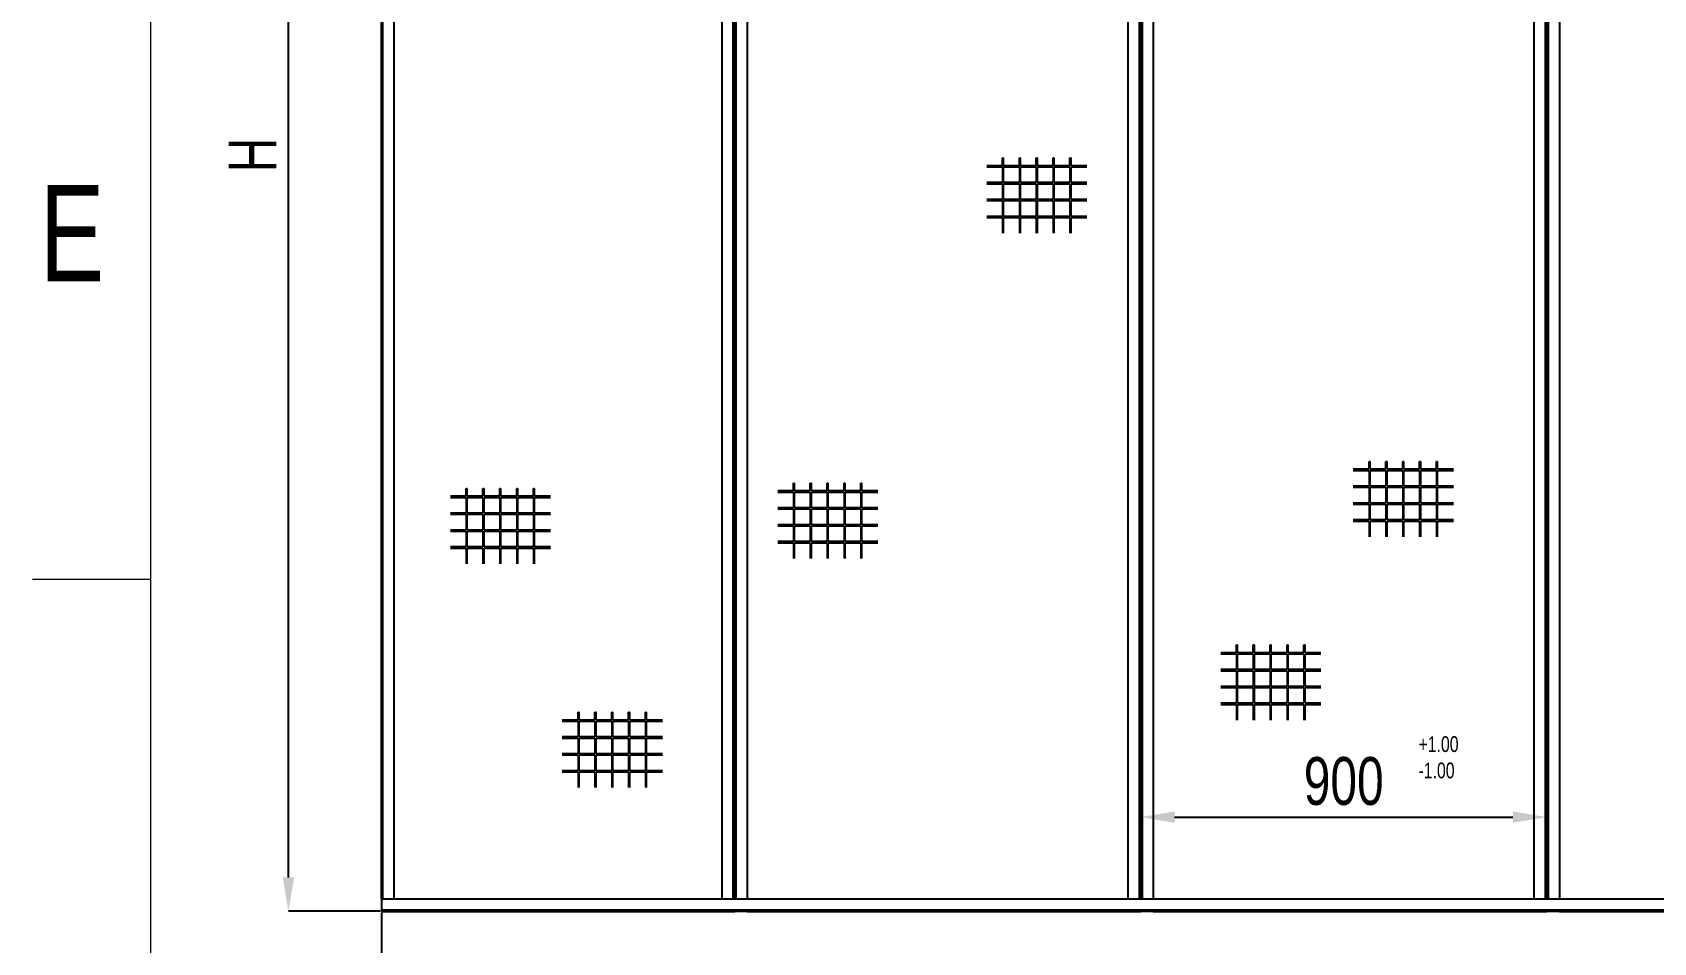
# Model space of a CAD drawing. Header units: millimetres. Extents: x -2042 to 12482, y -7966 to 2297.
# Drawn here: x -2042 to 1551, y -1891 to 125 of the extents above; entities that cross this region are included whole.
import ezdxf

# ---------------------------------------------------------------- set-up
doc = ezdxf.new("R2010")
doc.units = ezdxf.units.MM
doc.styles.add('SLDTEXTSTYLE0', font='TXT', dxfattribs={"width": 0.75})
doc.dimstyles.new('SLDDIMSTYLE0', dxfattribs={"dimscale": 50, "dimtxt": 2.116667, "dimasz": 1.5, "dimexe": 0, "dimexo": 0.0625, "dimgap": 0.529167, "dimtad": 1, "dimdec": 1, "dimrnd": 1e-09, "dimzin": 12, "dimdsep": 46, "dimtxsty": 'SLDTEXTSTYLE0', "dimcen": 0.09, "dimadec": 0, "dimazin": 3, "dimtfac": 1, "dimtdec": 1, "dimtofl": 0, "dimtmove": 0, "dimatfit": 3, "dimfxl": 1, "dimfrac": 2, "dimtolj": 1, "dimtzin": 12, "dimarcsym": 0})

# ---------------------------------------------------------------- blocks, each defined once
blk = doc.blocks.new('*D4')
at = {"color": 0, "lineweight": -2, "transparency": 16777216}
for p, q in [((414.6, -1755.6), (414.6, -1613.2)), ((489.6, -1613.2), (1239.6, -1613.2)), ((1314.6, -1728.3), (1314.6, -1613.2))]:
    blk.add_line(p, q, dxfattribs=at)
at = {"color": 0, "transparency": 16777216}
for points in [[(489.6, -1600.7), (489.6, -1625.7), (414.6, -1613.2)], [(1239.6, -1600.7), (1239.6, -1625.7), (1314.6, -1613.2)]]:
    blk.add_solid(points, dxfattribs=at)
at = {"layer": 'Defpoints', "color": 0, "transparency": 16777216}
for p in [(1314.6, -1613.2), (414.6, -1758.7), (1314.6, -1731.5)]:
    blk.add_point(p, dxfattribs=at)
at = {"color": 0, "transparency": 16777216, "insert": (864.6, -1533.9), "char_height": 105.83, "attachment_point": 5, "style": 'SLDTEXTSTYLE0'}
blk.add_mtext('\\A1;900', dxfattribs=at)
blk = doc.blocks.new('*D5')
at = {"color": 0, "lineweight": -2, "transparency": 16777216}
for p, q in [((-1270.9, 1528.4), (-1474.3, 1528.4)), ((-1474.3, -1746.9), (-1474.3, 1453.4)), ((-1270.9, -1821.9), (-1474.3, -1821.9))]:
    blk.add_line(p, q, dxfattribs=at)
at = {"color": 0, "transparency": 16777216}
for points in [[(-1486.8, 1453.4), (-1461.8, 1453.4), (-1474.3, 1528.4)], [(-1486.8, -1746.9), (-1461.8, -1746.9), (-1474.3, -1821.9)]]:
    blk.add_solid(points, dxfattribs=at)
at = {"layer": 'Defpoints', "color": 0, "transparency": 16777216}
for p in [(-1474.3, 1528.4), (-1267.8, 1528.4), (-1267.8, -1821.9)]:
    blk.add_point(p, dxfattribs=at)
at = {"color": 0, "transparency": 16777216, "insert": (-1553.7, -146.7), "char_height": 105.83, "attachment_point": 5, "rotation": 90, "style": 'SLDTEXTSTYLE0'}
blk.add_mtext('\\A1;H', dxfattribs=at)
blk = doc.blocks.new('*D6')
at = {"color": 0, "lineweight": -2, "transparency": 16777216}
for p, q in [((-1267.8, -1825), (-1267.8, -2069.7)), ((4014.6, -1825), (4014.6, -2069.7)), ((-1192.8, -2069.7), (3939.6, -2069.7))]:
    blk.add_line(p, q, dxfattribs=at)
at = {"color": 0, "transparency": 16777216}
for points in [[(-1192.8, -2057.2), (-1192.8, -2082.2), (-1267.8, -2069.7)], [(3939.6, -2057.2), (3939.6, -2082.2), (4014.6, -2069.7)]]:
    blk.add_solid(points, dxfattribs=at)
at = {"layer": 'Defpoints', "color": 0, "transparency": 16777216}
for p in [(-1267.8, -1821.9), (4014.6, -1821.9), (4014.6, -2069.7)]:
    blk.add_point(p, dxfattribs=at)
at = {"color": 0, "transparency": 16777216, "insert": (1373.4, -1990.3), "char_height": 105.83, "attachment_point": 5, "style": 'SLDTEXTSTYLE0'}
blk.add_mtext('\\A1;L', dxfattribs=at)

msp = doc.modelspace()

# ---------------------------------------------------------------- linework, layer by layer
at = {"color": 7, "linetype": 'Continuous', "lineweight": 18}
for p, q in [((-1779.08, -7683.5), (-1779.08, 2010.29)), ((-1779.08, -1086.82), (-2041.55, -1086.82))]:
    msp.add_line(p, q, dxfattribs=at)
at = {"linetype": 'Continuous'}
for p, q in [((-1267.76, -1794.01), (-1267.76, 1528.42)), ((-1264.77, -1794.01), (-1264.77, 1500.51)), ((-1239.85, -1794.01), (-1239.85, 1500.51)), ((-513.27, -1794.01), (-513.27, 1500.51)), ((-488.35, -1794.01), (-488.35, 1500.51)), ((-485.36, -1794.01), (-485.36, 1500.51)), ((-482.37, 1500.51), (-482.37, -1794.01)), ((-457.46, 1500.51), (-457.46, -1794.01)), ((386.73, -1794.01), (386.73, 1500.51)), ((411.65, -1794.01), (411.65, 1500.51)), ((414.63, 1500.51), (414.63, -1794.01)), ((417.63, 1500.51), (417.63, -1794.01)), ((442.54, 1500.51), (442.54, -1794.01)), ((1286.73, -1794.01), (1286.73, 1500.51)), ((1311.64, -1794.01), (1311.64, 1500.51)), ((1314.63, 1500.51), (1314.63, -1794.01)), ((1317.63, 1500.51), (1317.63, -1794.01)), ((1342.54, 1500.51), (1342.54, -1794.01)), ((108.38, -170.41), (73.5, -170.41)), ((73.5, -172.91), (108.38, -172.91)), ((108.38, -170.41), (108.38, -152.97)), ((108.38, -152.97), (110.87, -152.97)), ((108.38, -172.91), (108.38, -207.79)), ((110.87, -170.41), (110.87, -152.97)), ((145.76, -170.41), (110.87, -170.41)), ((110.87, -207.79), (110.87, -172.91)), ((110.87, -172.91), (145.76, -172.91)), ((145.76, -170.41), (145.76, -152.97)), ((145.76, -152.97), (148.25, -152.97)), ((145.76, -172.91), (145.76, -207.79)), ((148.25, -170.41), (148.25, -152.97)), ((183.13, -170.41), (148.25, -170.41)), ((148.25, -207.79), (148.25, -172.91)), ((148.25, -172.91), (183.13, -172.91)), ((183.13, -170.41), (183.13, -152.97)), ((183.13, -152.97), (185.62, -152.97)), ((183.13, -172.91), (183.13, -207.79)), ((185.62, -170.41), (185.62, -152.97)), ((220.51, -170.41), (185.62, -170.41)), ((185.62, -207.79), (185.62, -172.91)), ((185.62, -172.91), (220.51, -172.91)), ((220.51, -170.41), (220.51, -152.97)), ((220.51, -152.97), (223, -152.97)), ((220.51, -172.91), (220.51, -207.79)), ((223, -170.41), (223, -152.97)), ((257.88, -170.41), (223, -170.41)), ((223, -207.79), (223, -172.91)), ((223, -172.91), (257.88, -172.91)), ((257.88, -170.41), (257.88, -152.97)), ((257.88, -152.97), (260.37, -152.97)), ((257.88, -172.91), (257.88, -207.79)), ((260.37, -170.41), (260.37, -152.97)), ((295.26, -170.41), (260.37, -170.41)), ((260.37, -207.79), (260.37, -172.91)), ((260.37, -172.91), (295.26, -172.91)), ((108.38, -207.79), (73.5, -207.79)), ((73.5, -210.28), (108.38, -210.28)), ((108.38, -210.28), (108.38, -245.16)), ((145.76, -207.79), (110.87, -207.79)), ((110.87, -245.16), (110.87, -210.28)), ((110.87, -210.28), (145.76, -210.28)), ((145.76, -210.28), (145.76, -245.16)), ((183.13, -207.79), (148.25, -207.79)), ((148.25, -245.16), (148.25, -210.28)), ((148.25, -210.28), (183.13, -210.28)), ((183.13, -210.28), (183.13, -245.16)), ((220.51, -207.79), (185.62, -207.79)), ((185.62, -245.16), (185.62, -210.28)), ((185.62, -210.28), (220.51, -210.28)), ((220.51, -210.28), (220.51, -245.16)), ((257.88, -207.79), (223, -207.79)), ((223, -245.16), (223, -210.28)), ((223, -210.28), (257.88, -210.28)), ((257.88, -210.28), (257.88, -245.16)), ((295.26, -207.79), (260.37, -207.79)), ((260.37, -245.16), (260.37, -210.28)), ((260.37, -210.28), (295.26, -210.28)), ((108.38, -245.16), (73.5, -245.16)), ((73.5, -247.66), (108.38, -247.66)), ((108.38, -247.66), (108.38, -282.54)), ((145.76, -245.16), (110.87, -245.16)), ((110.87, -282.54), (110.87, -247.66)), ((110.87, -247.66), (145.76, -247.66)), ((145.76, -247.66), (145.76, -282.54)), ((183.13, -245.16), (148.25, -245.16)), ((148.25, -282.54), (148.25, -247.66)), ((148.25, -247.66), (183.13, -247.66)), ((183.13, -247.66), (183.13, -282.54)), ((220.51, -245.16), (185.62, -245.16)), ((185.62, -282.54), (185.62, -247.66)), ((185.62, -247.66), (220.51, -247.66)), ((220.51, -247.66), (220.51, -282.54)), ((257.88, -245.16), (223, -245.16)), ((223, -282.54), (223, -247.66)), ((223, -247.66), (257.88, -247.66)), ((257.88, -247.66), (257.88, -282.54)), ((295.26, -245.16), (260.37, -245.16)), ((260.37, -282.54), (260.37, -247.66)), ((260.37, -247.66), (295.26, -247.66)), ((108.38, -282.54), (73.5, -282.54)), ((73.5, -285.03), (108.38, -285.03)), ((108.38, -285.03), (108.38, -319.92)), ((145.76, -282.54), (110.87, -282.54)), ((110.87, -319.92), (110.87, -285.03)), ((110.87, -285.03), (145.76, -285.03)), ((145.76, -285.03), (145.76, -319.92)), ((183.13, -282.54), (148.25, -282.54)), ((148.25, -319.92), (148.25, -285.03)), ((148.25, -285.03), (183.13, -285.03)), ((183.13, -285.03), (183.13, -319.92)), ((220.51, -282.54), (185.62, -282.54)), ((185.62, -319.92), (185.62, -285.03)), ((185.62, -285.03), (220.51, -285.03)), ((220.51, -285.03), (220.51, -319.92)), ((257.88, -282.54), (223, -282.54)), ((223, -319.92), (223, -285.03)), ((223, -285.03), (257.88, -285.03)), ((257.88, -285.03), (257.88, -319.92)), ((295.26, -282.54), (260.37, -282.54)), ((260.37, -285.03), (295.26, -285.03)), ((260.37, -319.92), (260.37, -285.03)), ((920.71, -842.7), (920.71, -825.26)), ((920.71, -825.26), (923.2, -825.26)), ((923.2, -842.7), (923.2, -825.26)), ((958.09, -842.7), (958.09, -825.26)), ((958.09, -825.26), (960.58, -825.26)), ((960.58, -842.7), (960.58, -825.26)), ((995.46, -842.7), (995.46, -825.26)), ((995.46, -825.26), (997.95, -825.26)), ((997.95, -842.7), (997.95, -825.26)), ((1032.84, -842.7), (1032.84, -825.26)), ((1032.84, -825.26), (1035.33, -825.26)), ((1035.33, -842.7), (1035.33, -825.26)), ((1070.21, -842.7), (1070.21, -825.26)), ((1070.21, -825.26), (1072.71, -825.26)), ((1072.71, -842.7), (1072.71, -825.26)), ((920.71, -842.7), (885.83, -842.7)), ((885.83, -845.2), (920.71, -845.2)), ((920.71, -845.2), (920.71, -880.08)), ((958.09, -842.7), (923.2, -842.7)), ((923.2, -880.08), (923.2, -845.2)), ((923.2, -845.2), (958.09, -845.2)), ((958.09, -845.2), (958.09, -880.08)), ((995.46, -842.7), (960.58, -842.7)), ((960.58, -880.08), (960.58, -845.2)), ((960.58, -845.2), (995.46, -845.2)), ((995.46, -845.2), (995.46, -880.08)), ((1032.84, -842.7), (997.95, -842.7)), ((997.95, -880.08), (997.95, -845.2)), ((997.95, -845.2), (1032.84, -845.2)), ((1032.84, -845.2), (1032.84, -880.08)), ((1070.21, -842.7), (1035.33, -842.7)), ((1035.33, -880.08), (1035.33, -845.2)), ((1035.33, -845.2), (1070.21, -845.2)), ((1070.21, -845.2), (1070.21, -880.08)), ((1107.59, -842.7), (1072.71, -842.7)), ((1072.71, -880.08), (1072.71, -845.2)), ((1072.71, -845.2), (1107.59, -845.2)), ((-1080.46, -902.48), (-1080.46, -885.04)), ((-1080.46, -885.04), (-1077.96, -885.04)), ((-1077.96, -902.48), (-1077.96, -885.04)), ((-1043.08, -902.48), (-1043.08, -885.04)), ((-1043.08, -885.04), (-1040.59, -885.04)), ((-1040.59, -902.48), (-1040.59, -885.04)), ((-1005.71, -902.48), (-1005.71, -885.04)), ((-1005.71, -885.04), (-1003.21, -885.04)), ((-1003.21, -902.48), (-1003.21, -885.04)), ((-968.33, -902.48), (-968.33, -885.04)), ((-968.33, -885.04), (-965.84, -885.04)), ((-965.84, -902.48), (-965.84, -885.04)), ((-930.95, -902.48), (-930.95, -885.04)), ((-930.95, -885.04), (-928.46, -885.04)), ((-928.46, -902.48), (-928.46, -885.04)), ((-355.02, -890.72), (-389.9, -890.72)), ((-389.9, -893.22), (-355.02, -893.22)), ((-355.02, -890.72), (-355.02, -873.28)), ((-355.02, -873.28), (-352.53, -873.28)), ((-355.02, -893.22), (-355.02, -928.1)), ((-352.53, -890.72), (-352.53, -873.28)), ((-317.64, -890.72), (-352.53, -890.72)), ((-352.53, -928.1), (-352.53, -893.22)), ((-352.53, -893.22), (-317.64, -893.22)), ((-317.64, -890.72), (-317.64, -873.28)), ((-317.64, -873.28), (-315.15, -873.28)), ((-317.64, -893.22), (-317.64, -928.1)), ((-315.15, -890.72), (-315.15, -873.28)), ((-280.27, -890.72), (-315.15, -890.72)), ((-315.15, -928.1), (-315.15, -893.22)), ((-315.15, -893.22), (-280.27, -893.22)), ((-280.27, -890.72), (-280.27, -873.28)), ((-280.27, -873.28), (-277.78, -873.28)), ((-280.27, -893.22), (-280.27, -928.1)), ((-277.78, -890.72), (-277.78, -873.28)), ((-242.89, -890.72), (-277.78, -890.72)), ((-277.78, -928.1), (-277.78, -893.22)), ((-277.78, -893.22), (-242.89, -893.22)), ((-242.89, -890.72), (-242.89, -873.28)), ((-242.89, -873.28), (-240.4, -873.28)), ((-242.89, -893.22), (-242.89, -928.1)), ((-240.4, -890.72), (-240.4, -873.28)), ((-205.52, -890.72), (-240.4, -890.72)), ((-240.4, -928.1), (-240.4, -893.22)), ((-240.4, -893.22), (-205.52, -893.22)), ((-205.52, -890.72), (-205.52, -873.28)), ((-205.52, -873.28), (-203.03, -873.28)), ((-205.52, -893.22), (-205.52, -928.1)), ((-203.03, -890.72), (-203.03, -873.28)), ((-168.14, -890.72), (-203.03, -890.72)), ((-203.03, -928.1), (-203.03, -893.22)), ((-203.03, -893.22), (-168.14, -893.22)), ((920.71, -880.08), (885.83, -880.08)), ((885.83, -882.57), (920.71, -882.57)), ((920.71, -882.57), (920.71, -917.45)), ((958.09, -880.08), (923.2, -880.08)), ((923.2, -917.45), (923.2, -882.57)), ((923.2, -882.57), (958.09, -882.57)), ((958.09, -882.57), (958.09, -917.45)), ((995.46, -880.08), (960.58, -880.08)), ((960.58, -917.45), (960.58, -882.57)), ((960.58, -882.57), (995.46, -882.57)), ((995.46, -882.57), (995.46, -917.45)), ((1032.84, -880.08), (997.95, -880.08)), ((997.95, -917.45), (997.95, -882.57)), ((997.95, -882.57), (1032.84, -882.57)), ((1032.84, -882.57), (1032.84, -917.45)), ((1070.21, -880.08), (1035.33, -880.08)), ((1035.33, -917.45), (1035.33, -882.57)), ((1035.33, -882.57), (1070.21, -882.57)), ((1070.21, -882.57), (1070.21, -917.45)), ((1107.59, -880.08), (1072.71, -880.08)), ((1072.71, -917.45), (1072.71, -882.57)), ((1072.71, -882.57), (1107.59, -882.57)), ((-1080.46, -902.48), (-1115.34, -902.48)), ((-1115.34, -904.97), (-1080.46, -904.97)), ((-1080.46, -904.97), (-1080.46, -939.85)), ((-1043.08, -902.48), (-1077.96, -902.48)), ((-1077.96, -939.85), (-1077.96, -904.97)), ((-1077.96, -904.97), (-1043.08, -904.97)), ((-1043.08, -904.97), (-1043.08, -939.85)), ((-1005.71, -902.48), (-1040.59, -902.48)), ((-1040.59, -939.85), (-1040.59, -904.97)), ((-1040.59, -904.97), (-1005.71, -904.97)), ((-1005.71, -904.97), (-1005.71, -939.85)), ((-968.33, -902.48), (-1003.21, -902.48)), ((-1003.21, -939.85), (-1003.21, -904.97)), ((-1003.21, -904.97), (-968.33, -904.97)), ((-968.33, -904.97), (-968.33, -939.85)), ((-930.95, -902.48), (-965.84, -902.48)), ((-965.84, -939.85), (-965.84, -904.97)), ((-965.84, -904.97), (-930.95, -904.97)), ((-930.95, -904.97), (-930.95, -939.85)), ((-893.58, -902.48), (-928.46, -902.48)), ((-928.46, -939.85), (-928.46, -904.97)), ((-928.46, -904.97), (-893.58, -904.97)), ((-355.02, -928.1), (-389.9, -928.1)), ((-389.9, -930.59), (-355.02, -930.59)), ((-355.02, -930.59), (-355.02, -965.47)), ((-317.64, -928.1), (-352.53, -928.1)), ((-352.53, -965.47), (-352.53, -930.59)), ((-352.53, -930.59), (-317.64, -930.59)), ((-317.64, -930.59), (-317.64, -965.47)), ((-280.27, -928.1), (-315.15, -928.1)), ((-315.15, -965.47), (-315.15, -930.59)), ((-315.15, -930.59), (-280.27, -930.59)), ((-280.27, -930.59), (-280.27, -965.47)), ((-242.89, -928.1), (-277.78, -928.1)), ((-277.78, -965.47), (-277.78, -930.59)), ((-277.78, -930.59), (-242.89, -930.59)), ((-242.89, -930.59), (-242.89, -965.47)), ((-205.52, -928.1), (-240.4, -928.1)), ((-240.4, -965.47), (-240.4, -930.59)), ((-240.4, -930.59), (-205.52, -930.59)), ((-205.52, -930.59), (-205.52, -965.47)), ((-168.14, -928.1), (-203.03, -928.1)), ((-203.03, -965.47), (-203.03, -930.59)), ((-203.03, -930.59), (-168.14, -930.59)), ((920.71, -917.45), (885.83, -917.45)), ((885.83, -919.95), (920.71, -919.95)), ((920.71, -919.95), (920.71, -954.83)), ((958.09, -917.45), (923.2, -917.45)), ((923.2, -954.83), (923.2, -919.95)), ((923.2, -919.95), (958.09, -919.95)), ((958.09, -919.95), (958.09, -954.83)), ((995.46, -917.45), (960.58, -917.45)), ((960.58, -954.83), (960.58, -919.95)), ((960.58, -919.95), (995.46, -919.95)), ((995.46, -919.95), (995.46, -954.83)), ((1032.84, -917.45), (997.95, -917.45)), ((997.95, -954.83), (997.95, -919.95)), ((997.95, -919.95), (1032.84, -919.95)), ((1032.84, -919.95), (1032.84, -954.83)), ((1070.21, -917.45), (1035.33, -917.45)), ((1035.33, -954.83), (1035.33, -919.95)), ((1035.33, -919.95), (1070.21, -919.95)), ((1070.21, -919.95), (1070.21, -954.83)), ((1107.59, -917.45), (1072.71, -917.45)), ((1072.71, -954.83), (1072.71, -919.95)), ((1072.71, -919.95), (1107.59, -919.95)), ((-1080.46, -939.85), (-1115.34, -939.85)), ((-1115.34, -942.34), (-1080.46, -942.34)), ((-1080.46, -942.34), (-1080.46, -977.23)), ((-1043.08, -939.85), (-1077.96, -939.85)), ((-1077.96, -977.23), (-1077.96, -942.34)), ((-1077.96, -942.34), (-1043.08, -942.34)), ((-1043.08, -942.34), (-1043.08, -977.23)), ((-1005.71, -939.85), (-1040.59, -939.85)), ((-1040.59, -977.23), (-1040.59, -942.34)), ((-1040.59, -942.34), (-1005.71, -942.34)), ((-1005.71, -942.34), (-1005.71, -977.23)), ((-968.33, -939.85), (-1003.21, -939.85)), ((-1003.21, -977.23), (-1003.21, -942.34)), ((-1003.21, -942.34), (-968.33, -942.34)), ((-968.33, -942.34), (-968.33, -977.23)), ((-930.95, -939.85), (-965.84, -939.85)), ((-965.84, -977.23), (-965.84, -942.34)), ((-965.84, -942.34), (-930.95, -942.34)), ((-930.95, -942.34), (-930.95, -977.23)), ((-893.58, -939.85), (-928.46, -939.85)), ((-928.46, -977.23), (-928.46, -942.34)), ((-928.46, -942.34), (-893.58, -942.34)), ((-355.02, -965.47), (-389.9, -965.47)), ((-389.9, -967.97), (-355.02, -967.97)), ((-355.02, -967.97), (-355.02, -1002.85)), ((-317.64, -965.47), (-352.53, -965.47)), ((-352.53, -1002.85), (-352.53, -967.97)), ((-352.53, -967.97), (-317.64, -967.97)), ((-317.64, -967.97), (-317.64, -1002.85)), ((-280.27, -965.47), (-315.15, -965.47)), ((-315.15, -1002.85), (-315.15, -967.97)), ((-315.15, -967.97), (-280.27, -967.97)), ((-280.27, -967.97), (-280.27, -1002.85)), ((-242.89, -965.47), (-277.78, -965.47)), ((-277.78, -1002.85), (-277.78, -967.97)), ((-277.78, -967.97), (-242.89, -967.97)), ((-242.89, -967.97), (-242.89, -1002.85)), ((-205.52, -965.47), (-240.4, -965.47)), ((-240.4, -1002.85), (-240.4, -967.97)), ((-240.4, -967.97), (-205.52, -967.97)), ((-205.52, -967.97), (-205.52, -1002.85)), ((-168.14, -965.47), (-203.03, -965.47)), ((-203.03, -1002.85), (-203.03, -967.97)), ((-203.03, -967.97), (-168.14, -967.97)), ((920.71, -954.83), (885.83, -954.83)), ((885.83, -957.32), (920.71, -957.32)), ((920.71, -957.32), (920.71, -992.21)), ((958.09, -954.83), (923.2, -954.83)), ((923.2, -992.21), (923.2, -957.32)), ((923.2, -957.32), (958.09, -957.32)), ((958.09, -957.32), (958.09, -992.21)), ((995.46, -954.83), (960.58, -954.83)), ((960.58, -992.21), (960.58, -957.32)), ((960.58, -957.32), (995.46, -957.32)), ((995.46, -957.32), (995.46, -992.21)), ((1032.84, -954.83), (997.95, -954.83)), ((997.95, -992.21), (997.95, -957.32)), ((997.95, -957.32), (1032.84, -957.32)), ((1032.84, -957.32), (1032.84, -992.21)), ((1070.21, -954.83), (1035.33, -954.83)), ((1035.33, -992.21), (1035.33, -957.32)), ((1035.33, -957.32), (1070.21, -957.32)), ((1070.21, -957.32), (1070.21, -992.21)), ((1107.59, -954.83), (1072.71, -954.83)), ((1072.71, -957.32), (1107.59, -957.32)), ((1072.71, -992.21), (1072.71, -957.32)), ((-1080.46, -977.23), (-1115.34, -977.23)), ((-1115.34, -979.72), (-1080.46, -979.72)), ((-1080.46, -979.72), (-1080.46, -1014.6)), ((-1043.08, -977.23), (-1077.96, -977.23)), ((-1077.96, -1014.6), (-1077.96, -979.72)), ((-1077.96, -979.72), (-1043.08, -979.72)), ((-1043.08, -979.72), (-1043.08, -1014.6)), ((-1005.71, -977.23), (-1040.59, -977.23)), ((-1040.59, -1014.6), (-1040.59, -979.72)), ((-1040.59, -979.72), (-1005.71, -979.72)), ((-1005.71, -979.72), (-1005.71, -1014.6)), ((-968.33, -977.23), (-1003.21, -977.23)), ((-1003.21, -1014.6), (-1003.21, -979.72)), ((-1003.21, -979.72), (-968.33, -979.72)), ((-968.33, -979.72), (-968.33, -1014.6)), ((-930.95, -977.23), (-965.84, -977.23)), ((-965.84, -1014.6), (-965.84, -979.72)), ((-965.84, -979.72), (-930.95, -979.72)), ((-930.95, -979.72), (-930.95, -1014.6)), ((-893.58, -977.23), (-928.46, -977.23)), ((-928.46, -1014.6), (-928.46, -979.72)), ((-928.46, -979.72), (-893.58, -979.72)), ((-355.02, -1002.85), (-389.9, -1002.85)), ((-389.9, -1005.34), (-355.02, -1005.34)), ((-355.02, -1005.34), (-355.02, -1040.23)), ((-317.64, -1002.85), (-352.53, -1002.85)), ((-352.53, -1040.23), (-352.53, -1005.34)), ((-352.53, -1005.34), (-317.64, -1005.34)), ((-317.64, -1005.34), (-317.64, -1040.23)), ((-280.27, -1002.85), (-315.15, -1002.85)), ((-315.15, -1040.23), (-315.15, -1005.34)), ((-315.15, -1005.34), (-280.27, -1005.34)), ((-280.27, -1005.34), (-280.27, -1040.23)), ((-242.89, -1002.85), (-277.78, -1002.85)), ((-277.78, -1040.23), (-277.78, -1005.34)), ((-277.78, -1005.34), (-242.89, -1005.34)), ((-242.89, -1005.34), (-242.89, -1040.23)), ((-205.52, -1002.85), (-240.4, -1002.85)), ((-240.4, -1040.23), (-240.4, -1005.34)), ((-240.4, -1005.34), (-205.52, -1005.34)), ((-205.52, -1005.34), (-205.52, -1040.23)), ((-168.14, -1002.85), (-203.03, -1002.85)), ((-203.03, -1005.34), (-168.14, -1005.34)), ((-203.03, -1040.23), (-203.03, -1005.34)), ((-1080.46, -1014.6), (-1115.34, -1014.6)), ((-1115.34, -1017.09), (-1080.46, -1017.09)), ((-1080.46, -1017.09), (-1080.46, -1051.98)), ((-1043.08, -1014.6), (-1077.96, -1014.6)), ((-1077.96, -1051.98), (-1077.96, -1017.09)), ((-1077.96, -1017.09), (-1043.08, -1017.09)), ((-1043.08, -1017.09), (-1043.08, -1051.98)), ((-1005.71, -1014.6), (-1040.59, -1014.6)), ((-1040.59, -1051.98), (-1040.59, -1017.09)), ((-1040.59, -1017.09), (-1005.71, -1017.09)), ((-1005.71, -1017.09), (-1005.71, -1051.98)), ((-968.33, -1014.6), (-1003.21, -1014.6)), ((-1003.21, -1051.98), (-1003.21, -1017.09)), ((-1003.21, -1017.09), (-968.33, -1017.09)), ((-968.33, -1017.09), (-968.33, -1051.98)), ((-930.95, -1014.6), (-965.84, -1014.6)), ((-965.84, -1051.98), (-965.84, -1017.09)), ((-965.84, -1017.09), (-930.95, -1017.09)), ((-930.95, -1017.09), (-930.95, -1051.98)), ((-893.58, -1014.6), (-928.46, -1014.6)), ((-928.46, -1017.09), (-893.58, -1017.09)), ((-928.46, -1051.98), (-928.46, -1017.09)), ((626.85, -1248.98), (591.97, -1248.98)), ((591.97, -1251.47), (626.85, -1251.47)), ((626.85, -1248.98), (626.85, -1231.54)), ((626.85, -1231.54), (629.34, -1231.54)), ((626.85, -1251.47), (626.85, -1286.35)), ((629.34, -1248.98), (629.34, -1231.54)), ((664.23, -1248.98), (629.34, -1248.98)), ((629.34, -1286.35), (629.34, -1251.47)), ((629.34, -1251.47), (664.23, -1251.47)), ((664.23, -1248.98), (664.23, -1231.54)), ((664.23, -1231.54), (666.72, -1231.54)), ((664.23, -1251.47), (664.23, -1286.35)), ((666.72, -1248.98), (666.72, -1231.54)), ((701.6, -1248.98), (666.72, -1248.98)), ((666.72, -1286.35), (666.72, -1251.47)), ((666.72, -1251.47), (701.6, -1251.47)), ((701.6, -1248.98), (701.6, -1231.54)), ((701.6, -1231.54), (704.09, -1231.54)), ((701.6, -1251.47), (701.6, -1286.35)), ((704.09, -1248.98), (704.09, -1231.54)), ((738.98, -1248.98), (704.09, -1248.98)), ((704.09, -1286.35), (704.09, -1251.47)), ((704.09, -1251.47), (738.98, -1251.47)), ((738.98, -1248.98), (738.98, -1231.54)), ((738.98, -1231.54), (741.47, -1231.54)), ((738.98, -1251.47), (738.98, -1286.35)), ((741.47, -1248.98), (741.47, -1231.54)), ((776.35, -1248.98), (741.47, -1248.98)), ((741.47, -1286.35), (741.47, -1251.47)), ((741.47, -1251.47), (776.35, -1251.47)), ((776.35, -1248.98), (776.35, -1231.54)), ((776.35, -1231.54), (778.84, -1231.54)), ((776.35, -1251.47), (776.35, -1286.35)), ((778.84, -1248.98), (778.84, -1231.54)), ((813.73, -1248.98), (778.84, -1248.98)), ((778.84, -1286.35), (778.84, -1251.47)), ((778.84, -1251.47), (813.73, -1251.47)), ((626.85, -1286.35), (591.97, -1286.35)), ((591.97, -1288.84), (626.85, -1288.84)), ((626.85, -1288.84), (626.85, -1323.73)), ((664.23, -1286.35), (629.34, -1286.35)), ((629.34, -1323.73), (629.34, -1288.84)), ((629.34, -1288.84), (664.23, -1288.84)), ((664.23, -1288.84), (664.23, -1323.73)), ((701.6, -1286.35), (666.72, -1286.35)), ((666.72, -1323.73), (666.72, -1288.84)), ((666.72, -1288.84), (701.6, -1288.84)), ((701.6, -1288.84), (701.6, -1323.73)), ((738.98, -1286.35), (704.09, -1286.35)), ((704.09, -1323.73), (704.09, -1288.84)), ((704.09, -1288.84), (738.98, -1288.84)), ((738.98, -1288.84), (738.98, -1323.73)), ((776.35, -1286.35), (741.47, -1286.35)), ((741.47, -1323.73), (741.47, -1288.84)), ((741.47, -1288.84), (776.35, -1288.84)), ((776.35, -1288.84), (776.35, -1323.73)), ((813.73, -1286.35), (778.84, -1286.35)), ((778.84, -1323.73), (778.84, -1288.84)), ((778.84, -1288.84), (813.73, -1288.84)), ((626.85, -1323.73), (591.97, -1323.73)), ((591.97, -1326.22), (626.85, -1326.22)), ((626.85, -1326.22), (626.85, -1361.1)), ((664.23, -1323.73), (629.34, -1323.73)), ((629.34, -1361.1), (629.34, -1326.22)), ((629.34, -1326.22), (664.23, -1326.22)), ((664.23, -1326.22), (664.23, -1361.1)), ((701.6, -1323.73), (666.72, -1323.73)), ((666.72, -1361.1), (666.72, -1326.22)), ((666.72, -1326.22), (701.6, -1326.22)), ((701.6, -1326.22), (701.6, -1361.1)), ((738.98, -1323.73), (704.09, -1323.73)), ((704.09, -1361.1), (704.09, -1326.22)), ((704.09, -1326.22), (738.98, -1326.22)), ((738.98, -1326.22), (738.98, -1361.1)), ((776.35, -1323.73), (741.47, -1323.73)), ((741.47, -1361.1), (741.47, -1326.22)), ((741.47, -1326.22), (776.35, -1326.22)), ((776.35, -1326.22), (776.35, -1361.1)), ((813.73, -1323.73), (778.84, -1323.73)), ((778.84, -1361.1), (778.84, -1326.22)), ((778.84, -1326.22), (813.73, -1326.22)), ((626.85, -1361.1), (591.97, -1361.1)), ((591.97, -1363.59), (626.85, -1363.59)), ((626.85, -1363.59), (626.85, -1398.48)), ((664.23, -1361.1), (629.34, -1361.1)), ((629.34, -1398.48), (629.34, -1363.59)), ((629.34, -1363.59), (664.23, -1363.59)), ((664.23, -1363.59), (664.23, -1398.48)), ((701.6, -1361.1), (666.72, -1361.1)), ((666.72, -1398.48), (666.72, -1363.59)), ((666.72, -1363.59), (701.6, -1363.59)), ((701.6, -1363.59), (701.6, -1398.48)), ((738.98, -1361.1), (704.09, -1361.1)), ((704.09, -1398.48), (704.09, -1363.59)), ((704.09, -1363.59), (738.98, -1363.59)), ((738.98, -1363.59), (738.98, -1398.48)), ((776.35, -1361.1), (741.47, -1361.1)), ((741.47, -1398.48), (741.47, -1363.59)), ((741.47, -1363.59), (776.35, -1363.59)), ((776.35, -1363.59), (776.35, -1398.48)), ((813.73, -1361.1), (778.84, -1361.1)), ((778.84, -1363.59), (813.73, -1363.59)), ((778.84, -1398.48), (778.84, -1363.59)), ((-832.39, -1398.25), (-867.27, -1398.25)), ((-867.27, -1400.74), (-832.39, -1400.74)), ((-832.39, -1398.25), (-832.39, -1380.81)), ((-832.39, -1380.81), (-829.89, -1380.81)), ((-832.39, -1400.74), (-832.39, -1435.63)), ((-829.89, -1398.25), (-829.89, -1380.81)), ((-795.01, -1398.25), (-829.89, -1398.25)), ((-829.89, -1435.63), (-829.89, -1400.74)), ((-829.89, -1400.74), (-795.01, -1400.74)), ((-795.01, -1398.25), (-795.01, -1380.81)), ((-795.01, -1380.81), (-792.52, -1380.81)), ((-795.01, -1400.74), (-795.01, -1435.63)), ((-792.52, -1398.25), (-792.52, -1380.81)), ((-757.63, -1398.25), (-792.52, -1398.25)), ((-792.52, -1435.63), (-792.52, -1400.74)), ((-792.52, -1400.74), (-757.63, -1400.74)), ((-757.63, -1398.25), (-757.63, -1380.81)), ((-757.63, -1380.81), (-755.14, -1380.81)), ((-757.63, -1400.74), (-757.63, -1435.63)), ((-755.14, -1398.25), (-755.14, -1380.81)), ((-720.26, -1398.25), (-755.14, -1398.25)), ((-755.14, -1435.63), (-755.14, -1400.74)), ((-755.14, -1400.74), (-720.26, -1400.74)), ((-720.26, -1398.25), (-720.26, -1380.81)), ((-720.26, -1380.81), (-717.77, -1380.81)), ((-720.26, -1400.74), (-720.26, -1435.63)), ((-717.77, -1398.25), (-717.77, -1380.81)), ((-682.88, -1398.25), (-717.77, -1398.25)), ((-717.77, -1435.63), (-717.77, -1400.74)), ((-717.77, -1400.74), (-682.88, -1400.74)), ((-682.88, -1398.25), (-682.88, -1380.81)), ((-682.88, -1380.81), (-680.39, -1380.81)), ((-682.88, -1400.74), (-682.88, -1435.63)), ((-680.39, -1398.25), (-680.39, -1380.81)), ((-645.51, -1398.25), (-680.39, -1398.25)), ((-680.39, -1435.63), (-680.39, -1400.74)), ((-680.39, -1400.74), (-645.51, -1400.74)), ((-832.39, -1435.63), (-867.27, -1435.63)), ((-795.01, -1435.63), (-829.89, -1435.63)), ((-757.63, -1435.63), (-792.52, -1435.63)), ((-720.26, -1435.63), (-755.14, -1435.63)), ((-682.88, -1435.63), (-717.77, -1435.63)), ((-645.51, -1435.63), (-680.39, -1435.63)), ((-867.27, -1438.12), (-832.39, -1438.12)), ((-832.39, -1473), (-867.27, -1473)), ((-832.39, -1438.12), (-832.39, -1473)), ((-829.89, -1473), (-829.89, -1438.12)), ((-829.89, -1438.12), (-795.01, -1438.12)), ((-795.01, -1473), (-829.89, -1473)), ((-795.01, -1438.12), (-795.01, -1473)), ((-792.52, -1473), (-792.52, -1438.12)), ((-792.52, -1438.12), (-757.63, -1438.12)), ((-757.63, -1473), (-792.52, -1473)), ((-757.63, -1438.12), (-757.63, -1473)), ((-755.14, -1473), (-755.14, -1438.12)), ((-755.14, -1438.12), (-720.26, -1438.12)), ((-720.26, -1473), (-755.14, -1473)), ((-720.26, -1438.12), (-720.26, -1473)), ((-717.77, -1473), (-717.77, -1438.12)), ((-717.77, -1438.12), (-682.88, -1438.12)), ((-682.88, -1473), (-717.77, -1473)), ((-682.88, -1438.12), (-682.88, -1473)), ((-680.39, -1473), (-680.39, -1438.12)), ((-680.39, -1438.12), (-645.51, -1438.12)), ((-645.51, -1473), (-680.39, -1473)), ((-867.27, -1475.49), (-832.39, -1475.49)), ((-832.39, -1475.49), (-832.39, -1510.38)), ((-829.89, -1510.38), (-829.89, -1475.49)), ((-829.89, -1475.49), (-795.01, -1475.49)), ((-795.01, -1475.49), (-795.01, -1510.38)), ((-792.52, -1510.38), (-792.52, -1475.49)), ((-792.52, -1475.49), (-757.63, -1475.49)), ((-757.63, -1475.49), (-757.63, -1510.38)), ((-755.14, -1510.38), (-755.14, -1475.49)), ((-755.14, -1475.49), (-720.26, -1475.49)), ((-720.26, -1475.49), (-720.26, -1510.38)), ((-717.77, -1510.38), (-717.77, -1475.49)), ((-717.77, -1475.49), (-682.88, -1475.49)), ((-682.88, -1475.49), (-682.88, -1510.38)), ((-680.39, -1510.38), (-680.39, -1475.49)), ((-680.39, -1475.49), (-645.51, -1475.49)), ((-832.39, -1510.38), (-867.27, -1510.38)), ((-867.27, -1512.87), (-832.39, -1512.87)), ((-832.39, -1512.87), (-832.39, -1547.75)), ((-795.01, -1510.38), (-829.89, -1510.38)), ((-829.89, -1547.75), (-829.89, -1512.87)), ((-829.89, -1512.87), (-795.01, -1512.87)), ((-795.01, -1512.87), (-795.01, -1547.75)), ((-757.63, -1510.38), (-792.52, -1510.38)), ((-792.52, -1547.75), (-792.52, -1512.87)), ((-792.52, -1512.87), (-757.63, -1512.87)), ((-757.63, -1512.87), (-757.63, -1547.75)), ((-720.26, -1510.38), (-755.14, -1510.38)), ((-755.14, -1547.75), (-755.14, -1512.87)), ((-755.14, -1512.87), (-720.26, -1512.87)), ((-720.26, -1512.87), (-720.26, -1547.75)), ((-682.88, -1510.38), (-717.77, -1510.38)), ((-717.77, -1547.75), (-717.77, -1512.87)), ((-717.77, -1512.87), (-682.88, -1512.87)), ((-682.88, -1512.87), (-682.88, -1547.75)), ((-645.51, -1510.38), (-680.39, -1510.38)), ((-680.39, -1512.87), (-645.51, -1512.87)), ((-680.39, -1547.75), (-680.39, -1512.87)), ((-1267.76, -1794.01), (-1267.76, -1818.92)), ((-1267.76, -1794.01), (4014.63, -1794.01)), ((-1267.76, -1818.92), (-1267.76, -1821.91)), ((-1267.76, -1818.92), (4014.63, -1818.92)), ((-1267.76, -1821.91), (-484.96, -1821.91)), ((-482.37, -1821.91), (-484.96, -1821.91)), ((-482.37, -1821.51), (-482.37, -1821.91)), ((-457.46, -1821.91), (-482.37, -1821.91)), ((-457.46, -1821.51), (-457.46, -1821.91)), ((-457.46, -1821.91), (415.04, -1821.91)), ((417.63, -1821.91), (415.04, -1821.91)), ((417.63, -1821.51), (417.63, -1821.91)), ((442.54, -1821.91), (417.63, -1821.91)), ((442.54, -1821.51), (442.54, -1821.91)), ((442.54, -1821.91), (1315.04, -1821.91)), ((1317.63, -1821.91), (1315.04, -1821.91)), ((1317.63, -1821.51), (1317.63, -1821.91)), ((1342.54, -1821.91), (1317.63, -1821.91)), ((1342.54, -1821.51), (1342.54, -1821.91)), ((1342.54, -1821.91), (3115.04, -1821.91))]:
    msp.add_line(p, q, dxfattribs=at)

# ---------------------------------------------------------------- texts
at = {"color": 7, "linetype": 'Continuous', "lineweight": 18, "insert": (-1953.69, -212.78), "char_height": 213.33, "attachment_point": 2, "style": 'SLDTEXTSTYLE0'}
msp.add_mtext('E', dxfattribs=at)
at = {"insert": (1030.29, -1433.95), "char_height": 35, "attachment_point": 1, "style": 'SLDTEXTSTYLE0'}
msp.add_mtext_dynamic_manual_height_columns('+1.00\\P-1.00', width=78.1776, gutter_width=12.22, heights=[0], dxfattribs=at)

# ---------------------------------------------------------------- dimensions: what is measured, and where the dimension line sits
dim = msp.add_linear_dim(base=(-1474.31, 1528.42), p1=(-1267.76, -1821.91), p2=(-1267.76, 1528.42), angle=90, text='H', dimstyle='SLDDIMSTYLE0')
dim.commit()
dim.dimension.update_dxf_attribs({"geometry": '*D5', "text_midpoint": (-1553.68, -146.75)})
dim = msp.add_linear_dim(base=(1314.63, -1613.23), p1=(414.63, -1758.7), p2=(1314.63, -1731.45), dimstyle='SLDDIMSTYLE0')
dim.commit()
dim.dimension.update_dxf_attribs({"geometry": '*D4', "text_midpoint": (864.63, -1533.86)})
dim = msp.add_linear_dim(base=(4014.63, -2069.69), p1=(-1267.76, -1821.91), p2=(4014.63, -1821.91), text='L', dimstyle='SLDDIMSTYLE0')
dim.commit()
dim.dimension.update_dxf_attribs({"geometry": '*D6', "text_midpoint": (1373.44, -1990.31)})

doc.saveas('drawing.dxf')
